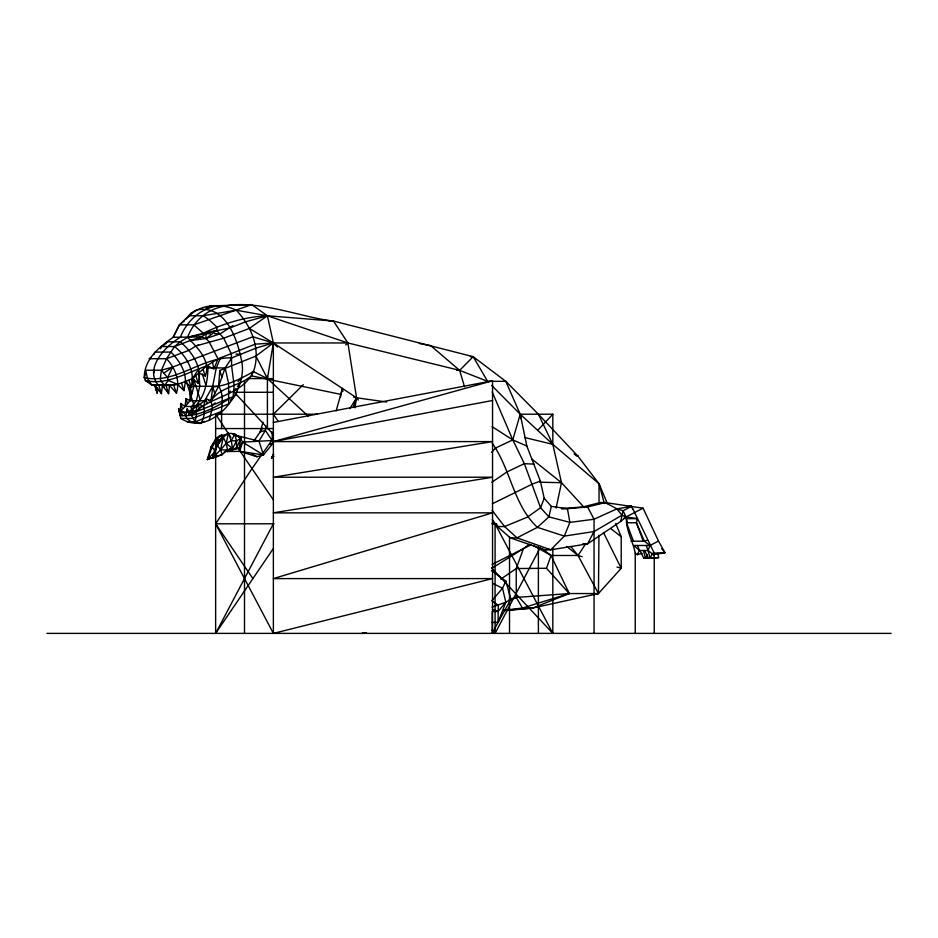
<?xml version="1.0" encoding="UTF-8"?>
<svg xmlns="http://www.w3.org/2000/svg" width="938" height="938" viewBox="0 0 938 938"><rect width="100%" height="100%" fill="white"/><g stroke="black" fill="none" stroke-linecap="round" stroke-linejoin="round"><path stroke-width="1.41" d="M198.95 372.163L199.782 386.268L196.359 400.69L191.669 406.471A5.3 1.7 -31.8 0 0 192.091 408.417A5.3 1.7 -31.8 0 0 196.968 406.471L185.021 406.471L180.788 403.504L180.248 412.052L178.63 408.874L180.835 418.43C211.413 438.128 247.609 391.392 241.875 362.314C237.701 339.802 225.812 303.666 196.101 310.103L191.329 313.081L187.588 317.114M598.948 535.246L598.456 593.555L532.714 608.047L504.198 610.755M180.835 418.43L192.759 418.43L228.673 403.891L228.602 383.466L225.132 367.931L231.897 357.824L256.25 348.033L273.368 342.968L347.892 342.968L459.667 370.369L487.608 381.332L505.781 381.332L538.389 414.209L578.019 456.267L599.042 483.762L607.355 503.612M358.375 400.022L356.546 397.771L273.368 342.968L255.183 344.164L218.038 358.82L206.876 365.714L192.349 378.729L177.657 384.404L169.532 385.412L151.897 385.178L145.367 380.429L144.229 377.592C144.417 358.773 159.179 347.248 173.12 337.305L179.428 324.865L188.878 315.731L203.194 315.731L209.326 319.999L217.018 327.139L216.701 330.399L223.725 338.208L231.369 353.954L231.627 365.867L234.16 385.682L233.105 396.715L195.643 412.052L187.94 412.052C204.332 402.285 207.955 383.126 207.978 365.41M505.863 581.138L510.917 599.276L505.817 602.255L498.043 611.47L492.227 611.47L492.227 633.385L498.043 622.422L498.289 605.233L491.829 600.742L502.534 588.232L505.863 581.138L491.512 570.679M204.472 421.397L199.759 423.484L191.082 421.889L186.791 418.43L185.888 415.581L180.448 409.003L180.166 415.581C197.801 417.023 214.685 407.971 229.013 398.779M209.221 420.353L212.398 407.913L211.003 400.69L205.739 398.638L203.616 406.471C205.621 412.087 203.487 418.325 201.119 423.484L195.139 421.889L191.61 415.581C208.998 395.473 241.289 396.88 253.459 371.612C261.174 349.593 251.689 326.19 236.212 310.208C220.395 302.294 197.601 304.311 186.322 318.932M187.025 421.889L195.139 421.889L196.523 414.326L195.643 412.052L192.044 408.874L191.61 415.581L187.119 409.003L185.888 415.581M208.506 400.69L211.003 400.69L218.636 386.268L219.785 370.51L255.886 356.088L273.368 342.968L267.412 315.778L251.712 304.616L210.546 305.94L206.067 308.156M160.468 348.748L161.629 346.556L174.515 346.556C184.211 354.095 192.349 366.019 192.349 378.729L198.41 383.396C202.69 367.121 192.009 351.867 180.26 341.819L167.081 341.819L166.178 343.742M153.82 354.611L154.864 352.09L170.986 352.09C178.607 359.981 185.841 370.334 185.384 381.86L191.422 387.546L192.349 378.729L198.786 368.904L206.876 365.714L213.97 368.857L218.038 358.82L209.08 341.842L206.02 338.548L201.365 336.848L173.12 337.305L179.428 324.865L184.469 320.808M155.227 385.412L157.221 393.139L154.829 384.908L161.43 393.643L162.38 385.412L158.334 385.178C143.948 368.306 165.451 346.052 180.319 337.305C186.428 321.429 200.486 308.262 217.698 305.94M162.38 385.412L168.594 393.643L169.532 385.412L151.897 385.178L147.512 378.495L145.683 370.205L161.418 370.205L172.662 367.063L252.826 336.765L273.368 342.968L277.496 347.048M180.788 403.504L182.629 409.261L185.021 406.471L185.994 398.638L190.109 400.69L204.754 400.69L212.692 386.268L216.268 367.931L220.477 357.824M308.192 416.073L267.412 378.589L253.459 371.612C240.785 378.671 227.453 385.67 212.75 387.007L211.003 400.69C220.723 386.714 239.038 386.233 251.724 375.892L340.986 394.417M646.223 545.482L648.088 550.5L653.411 554.698L665.019 552.728L658.499 541.074L643.081 508.185L605.268 502.557L587.575 506.942L567.431 508.677L551.333 506.379L544.216 498.324L540.347 481.088L526.828 446.042L520.215 414.209L505.781 381.332L473.174 356.675L333.459 321.054L267.412 315.778L245.451 321.84L229.74 328.066L203.288 333.248L187.518 337.305L180.26 341.819L174.515 346.556L166.53 358.715L161.418 370.205L160.316 378.495L160.926 381.332L164.771 385.178L177.657 384.404L183.989 390.654L185.384 381.86M169.532 385.412L176.461 393.139C180.307 380.547 175.183 367.954 166.53 358.715L149.142 358.715L151.217 357.296M215.599 448.61L216.971 438.996L221.274 435.279L225.249 435.338M272.02 431.89L272.653 443.639L263.472 454.93L257.094 456.747L239.729 451.366L239.389 448.012L240.761 438.327L234.793 434.2C221.098 429.287 214.685 447.989 212.609 458.037L222.294 454.578L227.571 449.97L239.389 448.012L242.52 442.126L240.761 438.327L234.793 434.2L233.046 434.704M199.266 373.254L205.293 376.068C211.238 360.391 197.156 347.623 187.518 337.305C211.507 277.883 290.135 316.763 333.459 321.054L347.892 342.968L356.546 397.771L354.951 407.854M251.724 375.892L252.181 373.043M266.075 426.11L265.36 430.425L258.958 441.141L263.472 454.93L239.729 451.366L226.949 451.553L229.751 448.622M166.53 358.715L189.03 350.331L196.077 345.899L223.725 338.208L249.332 328.417L273.368 342.968L267.412 378.589L255.886 356.088M556.105 508.208L561.475 482.695L552.822 444.342L552.822 414.209L520.215 414.209L491.688 385.436M218.32 455.704L212.609 458.037L217.464 445.491L223.314 437.19L228.368 433.262L226.21 443.369L227.571 449.97L224.1 452.128M492.333 519.722L497.421 526.558L510.237 537.837L544.732 549.82L550.735 549.82L587.575 543.864L620.639 521.481L623.09 510.753L631.626 506.344L654.243 553.115L654.243 633.385M216.115 445.878L217.464 445.491L221.673 437.659L223.314 437.19L220.512 449.853L212.609 458.037L214.568 454.508M340.541 396.903L342.417 388.461L342.921 391.298M551.333 506.379L548.882 516.861L537.427 527.355L516.979 537.837L510.237 537.837M492.098 510.342L504.597 526.558L516.979 537.837L550.735 549.82L564.313 536.102L569.882 522.384L567.431 508.677L561.428 508.677L582.709 506.942L600.402 502.557L605.268 502.557L616.876 508.865L622 515.173L626.021 517.002L637.394 518.644L636.386 522.759L643.257 541.203M195.643 412.052L197.789 403.504L203.616 406.471L200.967 406.471M192.114 378.413L193.838 386.268L190.109 400.69L185.021 406.471M336.167 410.844L342.417 388.461M604.318 503.495L599.042 483.762L552.822 444.342L520.215 414.209L512.781 439.887L524.354 463.653L540.569 507.739L548.882 516.861L569.882 522.384L594.059 519.242L616.876 508.865L631.626 506.344L632.552 508.842M263.027 422.206L260.143 431.902L254.081 440.743M239.729 451.366L242.52 442.126L272.184 440.532L265.36 430.425L260.143 431.902L262.429 428.244M353.239 407.186L356.546 397.771L386.644 402.027M195.139 421.889L221.415 411.407C222.142 403.106 223.572 393.479 218.636 386.268L225.132 367.931L207.486 367.931L206.595 365.163M615.68 523.474L621.214 536.712L621.214 568.276L598.456 593.555L569.249 593.555L546.491 568.276L551.04 555.484L578.019 555.484L582.205 556.726M529.325 544.298L523.463 548.613L516.252 568.545L516.252 597.436L522.443 608.047L532.714 608.047L569.249 593.555L551.04 555.484L541.812 548.449M657.866 553.303L658.617 557.629L650.034 558.028L648.088 550.5L649.975 545.482L658.499 541.074M191.082 398.158L190.109 400.69L189.91 387.007L193.838 386.268L218.636 386.268M491.77 622.422L498.043 622.422L505.817 602.255L502.534 588.232L492.591 583.33M544.216 498.324L540.569 507.739L527.367 517.143L504.597 526.558L497.421 526.558M145.765 373.641L144.229 377.592C175.523 384.65 201.166 356.991 231.897 357.824M273.31 454.273L271.621 458.037L273.919 456.278M164.771 385.178L168.265 380.429L167.597 377.592L172.662 367.063L163.869 373.136M229.177 393.479L230.396 391.099M623.817 518.233L626.373 518.644C626.162 531.002 633.068 541.496 635.237 553.115L637.254 554.698L639.435 550.5L637.559 545.482M180.811 414.326L180.166 415.581L178.63 408.874M226.55 450.967L236.634 448.094L240.761 438.327L236.528 440.919L232.483 448.634L226.21 450.428M653.411 554.698L654.243 553.115L665.019 552.728L661.7 548.671M215.634 415.64L215.634 633.385L273.368 523.791M492.122 630.219L495.088 633.385L540.358 547.452M622 515.173L594.059 531.553L587.575 543.864L582.709 543.864M216.995 456.079L222.294 454.578L220.512 449.853L226.21 443.369L231.287 440.708L234.793 434.2L236.528 440.919L236.634 448.094L226.562 450.451M647.396 554.44L645.414 558.028L643.679 558.028L640.009 550.5M652.672 553.256L650.034 558.028L648.299 558.028L644.629 550.5M498.043 622.422L510.917 599.276M208.717 457.169L207.404 459.526L215.623 456.572M273.685 454.391L271.621 458.037L273.204 455.704M220.547 440.872L216.971 438.996L212.223 446.98L207.404 459.526L213.137 457.181M633.42 541.203L626.537 522.759L627.205 521.657M349.792 408.745L356.546 397.771L353.72 397.161M585.945 543.454L578.019 555.484L598.456 593.555L595.607 593.742M215.634 633.385L273.146 548.812M273.45 438.034L251.736 469L215.634 523.791L273.368 633.385L492.544 578.594L273.368 578.594L492.544 512.84L273.368 512.84L492.544 477.219L273.368 477.219L492.544 441.599L273.368 441.599L492.544 380.781L492.544 633.385M233.843 391.416L235.895 388.52M218.66 442.713L216.971 438.996L210.898 447.356L207.404 459.526L215.212 451.366L212.223 446.98L210.898 447.356C213.676 442.689 216.971 433.696 223.983 435.619M237.478 386.468L241.089 382.118M491.594 452.397L495.51 448.094L512.781 439.887L526.828 446.042M188.878 315.731L191.329 313.081M537.709 430.366L552.822 414.209M487.608 381.332L473.174 356.675L459.667 370.369L456.759 370.369M303.279 384.697L273.368 414.209L278.223 421.35M237.994 381.52L241.816 377.838M230.314 400.174L236.599 394.171M345.747 344.95L347.892 342.968L267.412 315.778L236.212 310.208L203.194 315.731M213.008 404.724L215.177 402.894M198.141 339.556L205.961 333.694L216.701 330.399L206.02 338.548L190.262 340.553L174.515 346.556M620.639 521.481L626.021 517.002L643.081 508.185M232.941 325.615L220.371 333.682L206.02 338.548L205.961 333.694L203.288 333.248L193.826 324.865L179.428 324.865M199.196 404.817L204.754 400.69M223.338 436.909L221.274 435.279L215.365 439.453L216.971 438.996M249.332 328.417L267.412 315.778C244.97 316.692 223.396 323.54 203.288 333.248M500.786 579.145L516.252 568.545L546.491 568.276M491.77 482.331L507.083 471.873L524.354 463.653L534.168 464.134M491.594 568.381L523.463 548.613L531.143 544.79M161.629 346.556L165.041 344.445M492.333 503.788L532.421 484.031L540.347 481.088M492.169 564.395L523.463 548.613M509.85 600.484L516.252 597.436L569.249 593.555L567.818 591.01M198.786 368.904C181.738 375.306 164.127 385.166 145.367 380.429L149.248 382.129M505.817 602.255L492.051 607.097M251.712 304.616L193.826 324.865M647.455 540.1L644.406 541.203L631.004 541.203M196.077 345.899L198.586 344.996M190.262 340.553L201.365 336.848M569.249 593.555L522.443 608.047L504.046 610.263L506.848 610.122M226.949 451.553L239.389 448.012M214.462 456.806L215.787 456.431M270.05 444.378L272.653 443.639M364.894 632.611L362.103 633.385L366.418 632.658M637.254 554.698L642.096 553.385M509.311 599.288L516.252 597.436M364.941 632.74L362.103 633.385L366.395 632.599M187.518 337.305L205.961 333.694L210.288 333.694M273.368 422.428L492.544 380.781M273.368 441.599L492.544 400.503M225.718 450.944L228.262 450.475L225.976 450.815M226.14 450.697L229.81 450.041L226.445 450.521M233.034 305.284L237.291 304.616L240.093 305.296M544.732 549.82L548.953 549.152M594.059 531.553L564.313 536.102L537.427 527.355C513.414 505.207 510.847 469.281 492.239 443.252M509.721 609.888L532.714 608.047M643.679 558.028L653.997 557.629L645.414 558.028L643.468 550.5M648.299 558.028L658.617 557.629M329.121 321.054L333.459 321.054M214.614 333.694L220.371 333.682M470.29 356.675L473.174 356.675M252.416 371.612L253.459 371.612M247.362 378.589L273.368 378.589M235.907 392.283L273.368 392.283M181.526 412.052L186.662 412.052M215.634 414.209L317.208 414.209M215.634 428.56L273.368 428.56M628.73 506.344L631.626 506.344M582.709 506.942L587.575 506.942L594.059 519.242L594.059 633.385M637.394 518.644L626.373 518.644L626.924 520.649M626.537 522.759L636.386 522.759L644.406 541.203L649.975 545.482L633.807 545.482L639.435 550.5L648.088 550.5M274.084 523.791L215.634 523.791L252.897 578.594M491.887 523.791L496.308 523.791M46.9 633.385L891.1 633.385M227.571 449.97L220.512 449.853L217.464 445.491M539.749 482.214L561.475 482.695L584.21 507.446M235.93 354.107L240.738 354.259M228.368 433.262L231.287 440.708L236.528 440.919M600.402 502.557L604.635 503.26M419.333 343.472L430.8 345.712L459.667 370.369L464.533 386.808M524.541 437.495L552.822 444.342L538.389 414.209M258.958 441.141L236.294 435.466L241.301 437.765M617.04 567.033L621.214 568.276L603.474 532.526M616.876 508.865L623.09 510.753L626.021 517.002M492.344 522.912L497.632 525.233M492.485 609.606L498.043 611.47M168.265 380.429L177.657 384.404M575.498 455.082L578.019 456.267L574.314 453.98M252.123 454.203L257.094 456.747M533.23 545.4L551.04 555.484M242.52 442.126L263.472 454.93M574.279 453.98L578.019 456.267M492.11 426.661L512.781 439.887L492.192 391.978M611.095 528.868L621.214 536.712M531.729 458.952L561.475 482.695M566.693 546.432L578.019 555.484L570.82 546.432M491.559 567.877L552.822 633.385L552.822 548.636M234.512 392.53L273.263 434.341M161.418 370.205L167.597 377.592M162.18 385.272L163.986 387.546L163.294 385.131M273.45 499.966L238.1 448.305M155.849 386.491L158.71 390.654M216.444 415.428L230.877 437.343M552.822 633.385L495.088 523.791L495.088 633.385M223.314 437.19L226.21 443.369L232.483 448.634L231.287 440.708M221.274 435.279L222.224 437.765M188.866 380.289L191.422 387.546M195.808 375.986L198.41 383.396M173.6 384.908L176.461 393.139M203.077 369.478L205.293 376.068M181.515 383.138L183.989 390.654M219.785 370.51L221.884 377.099M212.75 387.007L214.814 393.479M202.291 373.91L206.231 386.268M205.739 398.638L207.31 403.575M193.251 377.826L200.556 400.69M197.789 403.504L199.63 409.261M189.91 387.007L191.973 393.479M186.369 381.555L194.318 406.471M192.044 408.874L193.627 413.822M185.994 398.638L187.565 403.575M187.119 409.003L189.23 415.581M180.448 409.003L182.547 415.581M165.956 385.412L168.594 393.643M158.803 385.412L161.43 393.643M153.551 370.205L154.336 372.667M154.817 385.659L157.221 393.139M191.786 378.389L193.838 386.268M212.457 362.267L213.97 368.857M520.215 414.209L520.766 418.547M635.237 553.115L635.237 633.385M599.042 483.762L599.042 503.671M538.389 546.866L538.389 633.385M509.522 536.771L509.522 633.385M273.368 342.968L273.368 633.385M267.412 375.739L267.412 428.56M244.501 381.332L244.501 633.385M221.591 410.105L221.591 428.56"/></g></svg>
